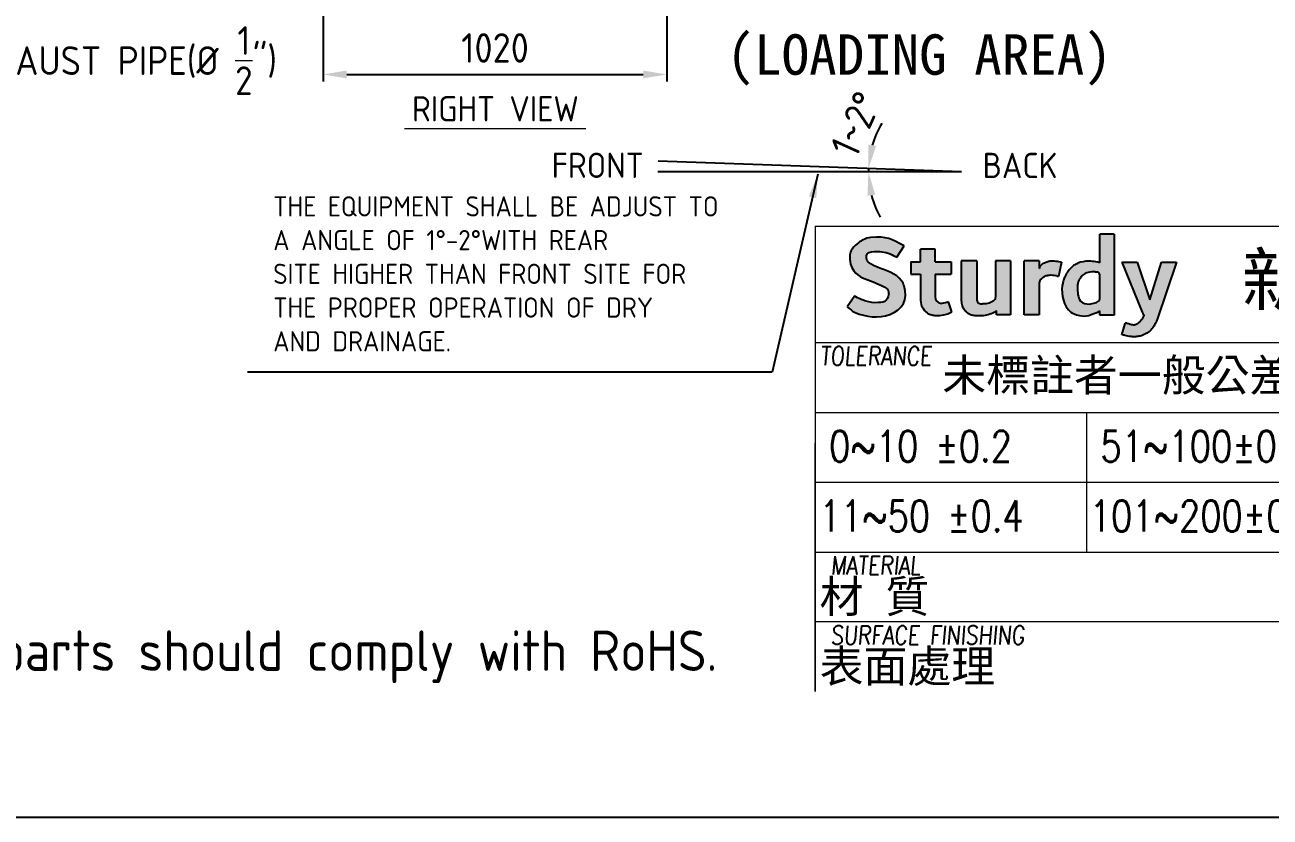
# Model space of a CAD drawing. Header units: millimetres. Extents: x -215875 to 13478, y -2277 to 9476.
# Drawn here: x 4828 to 8522, y 0 to 2349 of the extents above; entities that cross this region are included whole.
import ezdxf

# ---------------------------------------------------------------- set-up
doc = ezdxf.new("R2010")
doc.units = ezdxf.units.MM
doc.header["$MEASUREMENT"] = 0
doc.layers.get('0').update_dxf_attribs({"lineweight": 25})
doc.layers.add('D', color=3, linetype='Continuous', lineweight=13)
doc.layers.add('F', color=7, linetype='Continuous', lineweight=15)
doc.styles.get("Standard").update_dxf_attribs({"font": 'KAIU.TTF'})
doc.styles.add('STU25', font='isocp2.shx')
doc.styles.add('Text', font='romans.shx', dxfattribs={"width": 0.8, "oblique": 10})
doc.dimstyles.new('STU25', dxfattribs={"dimscale": 35, "dimtxt": 2.5, "dimasz": 2, "dimexe": 0.6, "dimexo": 1, "dimgap": 1, "dimtad": 1, "dimdsep": 46, "dimtxsty": 'STU25', "dimcen": 2, "dimazin": 2, "dimtfac": 1, "dimtmove": 0, "dimatfit": 3, "dimfxl": 0, "dimtolj": 1, "dimtzin": 0, "dimarcsym": 0})
doc.dimstyles.new('STU25$7', dxfattribs={"dimscale": 35, "dimtxt": 2.5, "dimasz": 2, "dimexe": 1.25, "dimexo": 0.625, "dimgap": 1, "dimtad": 0, "dimdec": 4, "dimdsep": 46, "dimtxsty": 'STU25', "dimcen": 2.5, "dimazin": 2, "dimtfac": 1, "dimtdec": 4, "dimtmove": 0, "dimatfit": 3, "dimfxl": 0, "dimtolj": 1, "dimtzin": 0, "dimarcsym": 0})

# ---------------------------------------------------------------- blocks, each defined once
blk = doc.blocks.new('*D10')
at = {"layer": 'D', "color": 0, "lineweight": -2}
for p, q in [((5712.425883780935, 2412.358979251578), (5712.425883780935, 2181.368176796597)), ((6732.425883780964, 2412.358979251578), (6732.425883780964, 2181.368176796597)), ((5782.425883780935, 2202.368176796597), (6662.425883780964, 2202.368176796597))]:
    blk.add_line(p, q, dxfattribs=at)
at = {"layer": 'D', "color": 0}
for points in [[(5782.425883780935, 2214.034843463264), (5782.425883780935, 2190.701510129931), (5712.425883780935, 2202.368176796597)], [(6662.425883780964, 2190.701510129931), (6662.425883780964, 2214.034843463264), (6732.425883780964, 2202.368176796597)]]:
    blk.add_solid(points, dxfattribs=at)
at = {"layer": 'Defpoints', "color": 0}
for p in [(5712.425883780935, 2447.358979251578), (6732.425883780964, 2447.358979251578), (6732.425883780964, 2202.368176796597)]:
    blk.add_point(p, dxfattribs=at)
at = {"layer": 'D', "color": 0, "insert": (6222.425883780949, 2281.118176796597), "char_height": 87.5, "attachment_point": 5, "style": 'STU25'}
blk.add_mtext('\\A1;1020', dxfattribs=at)
blk = doc.blocks.new('*D22')
at = {"layer": 'D', "color": 0, "lineweight": -2}
for start, end in [(148.8897409866868, 163.4448704933434), (178.0000000000001, 180), (194.5551295066566, 209.1102590133133)]:
    blk.add_arc((7606.422031730119, 1913.789366330059), 276.294986282784, start, end, dxfattribs=at)
at = {"layer": 'D', "color": 0}
for points in [[(7330.066519892188, 1994.39711618906), (7353.09462802048, 1990.635377166195), (7330.295356887737, 1923.431922292752)], [(7350.567061128367, 1845.831166897832), (7327.421698302725, 1842.875388808429), (7330.127045447335, 1913.789366330059)]]:
    blk.add_solid(points, dxfattribs=at)
at = {"layer": 'Defpoints', "color": 0}
for p in [(6705.970898864496, 1945.233812779442), (6705.422034010113, 1913.789366330059), (7330.145748406507, 1917.004131935053), (7606.422031730119, 1913.789366330059), (7606.422031730119, 1913.789366330059)]:
    blk.add_point(p, dxfattribs=at)
at = {"layer": 'D', "color": 0, "insert": (7293.378538645649, 2055.209907881287), "char_height": 87.5, "attachment_point": 5, "rotation": 65.68844884029491, "style": 'STU25'}
blk.add_mtext('1~2%%d', dxfattribs=at)
blk = doc.blocks.new('Sturdy')
h = blk.add_hatch(color=256)
h.dxf.hatch_style = 1
edge = h.paths.add_edge_path()
edge.add_spline(control_points=[(162.769549622105, 53.01128123631375), (162.9519776901209, 52.87446018530186), (163.1332971675354, 52.68884961605444), (163.3338905514659, 52.60288102294139), (164.0959453629241, 52.29638283350657), (165.0080421553398, 52.16321593627681), (165.829549622105, 52.47128123631374), (166.7753526473951, 52.82595737079755), (167.1584086113943, 53.52293247058783), (166.8495496221049, 54.51128123631375), (166.8095318324666, 54.63933816315668), (166.7484611360115, 54.76277790469221), (166.669549622105, 54.87128123631375), (166.2537156796656, 55.443052907168), (165.6069565117982, 55.57974509606838), (164.989549622105, 55.83128123631376), (164.7580318021685, 55.92560331110265), (164.5344290089411, 56.0381541498985), (164.329204839598, 56.16341884872789)], knot_values=[0, 0, 0, 0, 1, 1, 1, 2, 2, 2, 3, 3, 3, 4, 4, 4, 5, 5, 5, 5.87301799733209, 5.87301799733209, 5.87301799733209, 5.87301799733209], degree=3, periodic=0)
edge.add_ellipse((164.4853465309414, 56.41958241410055), major_axis=(-0.3, 0), ratio=1, start_angle=380.00244265329997, end_angle=418.63606191858844, ccw=False)
edge.add_spline(control_points=[(164.2034431192978, 56.31696435280678), (164.1633471366102, 56.42711143206431), (164.1292944602512, 56.54975026519101), (164.149549622105, 56.67128123631376), (164.1659895208355, 56.76992062869697), (164.2341016243014, 56.88145373700016), (164.329549622105, 56.91128123631374), (164.5784475488459, 56.98906183842028), (164.8490276496858, 56.98260827859285), (165.1095496221049, 56.97128123631374), (165.31331789597, 56.96242174614569), (165.5150561574113, 56.9127002251644), (165.7095496221049, 56.85128123631377), (165.8973836235282, 56.79196523586428), (166.0733678977406, 56.69937209849591), (166.2495496221049, 56.61128123631373), (166.2748478433863, 56.59863212567306), (166.2965918999245, 56.5769042710474), (166.31908568646, 56.56611511419946)], knot_values=[0.2359005168535291, 0.2359005168535291, 0.2359005168535291, 0.2359005168535291, 1, 1, 1, 2, 2, 2, 3, 3, 3, 4, 4, 4, 5, 5, 5, 6, 6, 6, 6], degree=3, periodic=0)
edge.add_line((166.31908568646, 56.56611511419946), (166.8495496221049, 57.39128123631374))
edge.add_spline(control_points=[(166.8495496221049, 57.39128123631374), (165.9083286863139, 57.86189170420928), (165.6761597083367, 58.07305524206255), (164.449549622105, 57.99128123631375), (164.2602331992447, 57.9786601414564), (164.0857156879594, 57.88174766265551), (163.9095496221049, 57.81128123631375), (163.883288335533, 57.80077672168498), (163.862876482644, 57.77611114399394), (163.8155627292076, 57.75331426535708), (163.7630962123929, 57.71546234686373), (163.6782614222226, 57.68854106974514), (163.6095496221049, 57.63128123631374), (163.4357209897033, 57.48642404264571), (163.2422239405848, 57.3380154322043), (163.1202246295193, 57.15320611005228), (163.0158950527261, 57.02394512854788), (162.9890218031203, 56.85419858011242), (162.9681408534644, 56.73128123631375)], knot_values=[0, 0, 0, 0, 1, 1, 1, 2, 2, 2, 3, 3, 3, 4, 4, 4, 5, 5, 5, 6, 6, 6, 6], degree=3, periodic=0)
edge.add_spline(control_points=[(162.9681408534644, 56.73128123631375), (162.969549622105, 56.51128123631374), (162.953330214765, 56.28491498420566), (163.0095496221049, 56.07128123631375), (163.0550747674656, 55.89828568394348), (163.1503218344336, 55.7401229178208), (163.2495496221049, 55.59128123631375), (163.5645582988322, 55.11876822122288), (164.1417089820917, 54.99422147631871), (164.6295496221049, 54.81128123631375), (164.6560330105403, 54.80134996565052), (164.6932876139046, 54.77565043908105), (164.7542471617484, 54.75081506773726), (164.9435683871683, 54.65046165386798), (165.176998552445, 54.56755677114374), (165.4095496221049, 54.45128123631376), (165.4989923412049, 54.40655987676375), (165.5855311821385, 54.34810336427348), (165.649549622105, 54.27128123631375), (165.6805613081965, 54.2340672130039), (165.7046709915198, 54.19190212968056), (165.725968791574, 54.15199367320686)], knot_values=[0, 0, 0, 0, 1, 1, 1, 2, 2, 2, 3, 3, 3, 4, 4, 4, 5, 5, 5, 6, 6, 6, 6.76593214535402, 6.76593214535402, 6.76593214535402, 6.76593214535402], degree=3, periodic=0)
edge.add_ellipse((165.4611669978588, 54.01099718372841), major_axis=(-0.3, 0), ratio=1, start_angle=529.0949849627519, end_angle=568.0335369524958, ccw=False)
edge.add_spline(control_points=[(165.7557496451438, 53.95424276611543), (165.6382127448481, 53.34417415241937), (165.4160770152383, 53.31128123631375), (164.749549622105, 53.31128123631375), (164.4631932008395, 53.31128123631375), (164.1795809593178, 53.39597605847395), (163.9095496221049, 53.49128123631375), (163.7238020680264, 53.55683919657676), (163.5457313464693, 53.64319037413156), (163.3979278851092, 53.73896169427884), (163.3708448833584, 53.75644887872259), (163.3335446553952, 53.77784904495957), (163.309549622105, 53.79128123631376)], knot_values=[0.03894220374349737, 0.03894220374349737, 0.03894220374349737, 0.03894220374349737, 1, 1, 1, 2, 2, 2, 3, 3, 3, 4, 4, 4, 4], degree=3, periodic=0)
edge.add_line((163.309549622105, 53.79128123631376), (162.769549622105, 53.01128123631375))
edge = h.paths.add_edge_path()
edge.add_spline(control_points=[(178.1819708640097, 54.54107308317477), (178.0995355734329, 53.89218803059521), (178.274207337412, 53.03116345275784), (178.8031119228212, 52.63448501370098), (178.924964292515, 52.54309573643062), (179.109506869217, 52.47229868826733), (179.415032551963, 52.38263354224404), (179.8807930761143, 52.29667955460521), (180.2572128904417, 52.41085690722863), (180.8760857561816, 52.72898698230361)], knot_values=[0.02173865321954273, 0.02173865321954273, 0.02173865321954273, 0.02173865321954273, 1, 1, 1, 2, 2, 2, 2.98076902973505, 2.98076902973505, 2.98076902973505, 2.98076902973505], degree=3, periodic=0)
edge.add_line((180.8760857561765, 52.72898698230098), (180.8760857561765, 52.41028930397647))
edge.add_line((180.8760857561765, 52.41028930397647), (181.8999889332376, 52.41028930397647))
edge.add_line((181.8999889332376, 52.41028930397647), (181.8999889332376, 58.21661922575082))
edge.add_line((181.8999889332376, 58.21661922575082), (180.8760857561765, 58.21661922575082))
edge.add_line((180.8760857561765, 58.21661922575082), (180.8760857561765, 56.17548781040411))
edge.add_spline(control_points=[(180.8760857561836, 56.17548781040242), (180.4794304709838, 56.26977626791268), (180.1950488274799, 56.28945075960211), (179.8820478119356, 56.27654350122916), (179.5693923450713, 56.23941651073787), (179.3869901915405, 56.18104782160804), (179.2266058127555, 56.09483312324097), (179.1273099658631, 56.0646126480998), (179.0323313297051, 56.00848890855188), (178.9589387472193, 55.9394135368006), (178.8941805862025, 55.88328979725269), (178.8466912681235, 55.83148326843924), (178.7473954212311, 55.73650463228122), (178.6410489816598, 55.64487247308305), (178.5849252421119, 55.53694220472168), (178.528801502564, 55.45491520076704), (178.4467744986094, 55.34698493240567), (178.4013178105085, 55.23919145273073), (178.3584601452287, 55.14490458911523), (178.3127453022636, 55.04776054781441), (178.2698876369839, 54.93918779577231), (178.244173037816, 54.83918657678618), (178.2230671416533, 54.73353750062156), (178.2090618590671, 54.66151033303537), (178.1819708640097, 54.54107308317477)], knot_values=[0.02834046581678492, 0.02834046581678492, 0.02834046581678492, 0.02834046581678492, 1, 1, 1, 2, 2, 2, 3, 3, 3, 4, 4, 4, 5, 5, 5, 6, 6, 6, 7, 7, 7, 7.27715033013704, 7.27715033013704, 7.27715033013704, 7.27715033013704], degree=3, periodic=0)
edge = h.paths.add_edge_path(flags=16)
edge.add_spline(control_points=[(179.2802999678197, 54.30548745175837), (179.2905667719098, 53.92988832568325), (179.3174328072387, 53.54621080979764), (179.5818850999433, 53.34787159026921), (179.6428112847902, 53.30217695163402), (179.8915941024976, 53.19636627410221), (180.1247234821582, 53.20931790630558), (180.2640382834293, 53.22055297092422), (180.4033530847003, 53.25166988649459), (180.535370833922, 53.29603698558129)], knot_values=[0.02173865321954273, 0.02173865321954273, 0.02173865321954273, 0.02173865321954273, 1, 1, 1, 2, 2, 2, 2.510468638331081, 2.510468638331081, 2.510468638331081, 2.510468638331081], degree=3, periodic=0)
edge.add_ellipse((180.4491002408313, 53.75609967497934), major_axis=(0.4680815029547748, 0), ratio=1, start_angle=280.6207186669896, end_angle=327.8549011278574)
edge.add_ellipse((180.6760857561768, 53.61346283524295), major_axis=(0.199999999999676, 0), ratio=1, start_angle=327.8549011278712, end_angle=360)
edge.add_line((180.8760857561765, 53.61346283524307), (180.8760857561765, 55.2964431068893))
edge.add_ellipse((180.6760857561765, 55.2964431068893), major_axis=(0.2, 0), ratio=1, start_angle=0, end_angle=83.46012925498297)
edge.add_ellipse((180.6760857561765, 55.2964431068893), major_axis=(0.2, 0), ratio=1, start_angle=83.46012925498297, end_angle=83.46216086982491)
edge.add_spline(control_points=[(180.698857628413, 55.49514248241636), (180.6216216135436, 55.50400433275421), (180.5342905949931, 55.51266712179655), (180.443672772652, 55.51537213141868), (180.2367532049059, 55.52048125654821), (180.0681520756313, 55.48982650577101), (179.9429785099578, 55.45406262986429), (179.776931943248, 55.40552594113373), (179.6951859411755, 55.32633450162598), (179.6205862296254, 55.25736013334843), (179.5567221655063, 55.18838694409975), (179.4979962872531, 55.11833497181106), (179.4595202361921, 55.05203777613672), (179.4097175578646, 54.99022423612827), (179.3747043513991, 54.93420310578346), (179.349325766355, 54.8583728333871), (179.3156060056002, 54.78163130891074), (179.2891665504875, 54.69713749516181), (179.2810272978915, 54.59016446104324), (179.274858581604, 54.51121196673672), (179.2703238551577, 54.43109846618488), (179.2745752425936, 54.36662707250316), (179.2794793700429, 54.33368753925343), (179.2797700159119, 54.31835682456538), (179.2802999678196, 54.30548745175837)], knot_values=[0.4855580314128294, 0.4855580314128294, 0.4855580314128294, 0.4855580314128294, 1, 1, 1, 2, 2, 2, 3, 3, 3, 4, 4, 4, 5, 5, 5, 6, 6, 6, 7, 7, 7, 7.27715033013704, 7.27715033013704, 7.27715033013704, 7.27715033013704], degree=3, periodic=0)
edge = h.paths.add_edge_path()
edge.add_spline(control_points=[(182.4520710659399, 51.01503124698098), (182.5266265126893, 50.99733756192008), (182.7461373036874, 50.94524271207703), (183.0751897274548, 50.86491616865285), (183.4467113880743, 50.86517229535879), (183.8010651616909, 50.90849926201754), (184.1559249892844, 51.0596117922315), (184.4848571342499, 51.27447903900425), (184.7260661248807, 51.56414852579107), (184.8674986324373, 51.85031396903019), (184.9452778661491, 52.03523206005183), (184.9778814920388, 52.11274632667796)], knot_values=[-3.109083238477552, -3.109083238477552, -3.109083238477552, -3.109083238477552, -2.879020987903759, -2.431719627847778, -2.099266368640748, -1.76963749229732, -1.367893450470945, -0.9540338097803585, -0.6020412206063401, -0.2523646195793335, 0, 0, 0, 0], degree=3, periodic=0)
edge.add_line((184.9778814920388, 52.11274632667796), (186.3760855907946, 56.20330681151876))
edge.add_line((186.3760855907946, 56.20330681151876), (185.2890279390558, 56.20330681151876))
edge.add_line((185.2890279390558, 56.20330681151876), (184.4577485583144, 53.50697753808833))
edge.add_line((184.4577485583144, 53.50697753808833), (183.5518671818654, 56.20330681151876))
edge.add_line((183.5518671818654, 56.20330681151876), (182.4541521021685, 56.20330681151876))
edge.add_line((182.4541521021685, 56.20330681151876), (183.9138913160261, 52.62031055932267))
edge.add_ellipse((184.7112172705599, 52.98125510231661), major_axis=(0.8752197671957788, 0), ratio=1, start_angle=204.3559695194114, end_angle=216.6719975374934)
edge.add_spline(control_points=[(184.0092318271164, 52.45854478284348), (184.0143127279299, 52.45286584974787), (184.0202762574563, 52.44016298532787), (184.0290927737014, 52.41443779888246), (184.0188823080912, 52.37560766327923), (184.0063150990379, 52.31671976441051), (183.9627172690058, 52.24575159255333), (183.920532259148, 52.16113918647468), (183.8519755739172, 52.09109766207979), (183.8020821747922, 52.01723703377646), (183.7428090926358, 51.95369699883268), (183.6814608843313, 51.88563216931988), (183.6055212804069, 51.83001147825731), (183.5271450350274, 51.76466945608975), (183.4414199578105, 51.72029010963915), (183.3342454239199, 51.70520750164658), (183.2181090164629, 51.71252675514656), (183.0976572026376, 51.72742179894745), (182.993551443729, 51.77044003189745), (182.8912318992066, 51.79958479737834), (182.8068555324124, 51.82141105566567), (182.7170416192886, 51.86230038982315), (182.6990961394395, 51.82478179406755), (182.6932205767554, 51.81249879582471)], knot_values=[0, 0, 0, 0, 0.02242999990949594, 0.04188524939734173, 0.08003878012463823, 0.1382883251801748, 0.2234360865283587, 0.3264420143206428, 0.4208088393175682, 0.5147371600612666, 0.5932366661115358, 0.6811982142792781, 0.7889168014221408, 0.8744017224736824, 0.9876740256639303, 1.072438049056976, 1.195650096609566, 1.336737760979672, 1.432573294893386, 1.534159323290303, 1.647882194302249, 1.723616032624068, 1.760485535225107, 1.760485535225107, 1.760485535225107, 1.760485535225107], degree=3, periodic=0)
edge.add_line((182.6932205767555, 51.81249879582474), (182.4520710659399, 51.01503124698098))
edge = h.paths.add_edge_path()
edge.add_line((167.3316188896045, 56.24788854481977), (167.3316188896045, 55.34243399936524))
edge.add_line((167.3316188896045, 55.34243399936524), (168.0276347951859, 55.34243399936524))
edge.add_line((168.0276347951859, 55.34243399936524), (168.0276347951859, 53.48788854481977))
edge.add_spline(control_points=[(168.0276347951859, 53.48788854481977), (168.059963541054, 53.23128709951147), (168.078748112834, 53.10605662097804), (168.1538863999541, 53.01839528600464), (168.2415477349275, 52.79924194857114), (168.3793012613143, 52.68027299396438), (168.5016047942772, 52.57717698042924), (168.559440240425, 52.53352255969794), (168.6526328381998, 52.50375572896593), (168.7184028454825, 52.47002752010301), (168.7841728527652, 52.44810418434211), (168.8988150346903, 52.42193109426449), (168.9679915910682, 52.40763033370659), (169.0556849341118, 52.39919828149086), (169.1804793069047, 52.39413905016142), (169.3859427432849, 52.3938343141824)], knot_values=[1, 1, 1, 1, 2, 2, 2, 3, 3, 3, 4, 4, 4, 5, 5, 5, 6, 6, 6, 6], degree=3, periodic=0)
edge.add_spline(control_points=[(169.3859427432849, 52.3938343141824), (169.8313063170141, 52.44170909724374), (169.9842063201601, 52.49774622726706), (170.2716188896046, 52.64788854481976)], knot_values=[0, 0, 0, 0, 1, 1, 1, 1], degree=3, periodic=0)
edge.add_line((170.2716188896046, 52.64788854481976), (170.0316188896046, 53.36788854481976))
edge.add_spline(control_points=[(170.0316188896046, 53.36788854481976), (169.8716188896045, 53.32788854481977), (169.7161239926683, 53.25963890932432), (169.5526525964835, 53.25078993103454), (169.5422328977428, 53.25041280151579), (169.5319932537818, 53.2510873602787), (169.5182737923628, 53.25333829257654)], knot_values=[0, 0, 0, 0, 1, 1, 1, 1.009941891203313, 1.009941891203313, 1.009941891203313, 1.009941891203313], degree=3, periodic=0)
edge.add_ellipse((169.568953795672, 53.74100881289949), major_axis=(-0.4902968479681218, 0), ratio=1, start_angle=359.55105924863886, end_angle=444.06696944522093, ccw=False)
edge.add_line((169.078671998507, 53.74485049172762), (169.078671998507, 55.34243399936524))
edge.add_line((169.078671998507, 55.34243399936524), (170.2116188896046, 55.34243399936524))
edge.add_line((170.2116188896046, 55.34243399936524), (170.2116188896046, 56.24788854481977))
edge.add_line((170.2116188896046, 56.24788854481977), (169.078671998507, 56.24788854481977))
edge.add_line((169.078671998507, 56.24788854481977), (169.078671998507, 57.14200555692006))
edge.add_line((169.078671998507, 57.14200555692006), (168.0276347951859, 57.14200555692006))
edge.add_line((168.0276347951859, 57.14200555692006), (168.0276347951859, 56.24788854481977))
edge.add_line((168.0276347951859, 56.24788854481977), (167.3316188896045, 56.24788854481977))
edge = h.paths.add_edge_path()
edge.add_line((170.9388749484317, 56.31907018913439), (170.9388749484317, 53.58350062779056))
edge.add_spline(control_points=[(170.9388749484317, 53.58350062779056), (170.9437168414744, 53.50918990721365), (170.9527789402183, 53.37010978262826), (170.9900433594942, 53.18080600249419), (171.0410413234185, 53.00920450160274), (171.1346070832179, 52.83779006334298), (171.304066932391, 52.63671771109574), (171.5488665429147, 52.46816239694535), (171.8435372531215, 52.40212656316911), (172.020442167546, 52.39131765797049), (172.1103611829734, 52.38582359854046)], knot_values=[0, 0, 0, 0, 0.2231676814392599, 0.4176811730130354, 0.5776706493376736, 0.7583461492249561, 0.9988735769402074, 1.362791665211252, 1.624277593596444, 1.894580682943416, 1.894580682943416, 1.894580682943416, 1.894580682943416], degree=3, periodic=0)
edge.add_spline(control_points=[(172.1103611829734, 52.38582359854046), (172.2814369279784, 52.38045308737289), (172.4800728200145, 52.38651520015598), (172.675402753885, 52.41907018913439), (172.9318651740813, 52.46181392583378), (173.2837217521537, 52.6027946543044), (173.4723905786112, 52.73930149564521)], knot_values=[0.1777489856660285, 0.1777489856660285, 0.1777489856660285, 0.1777489856660285, 1, 1, 1, 2, 2, 2, 2], degree=3, periodic=0)
edge.add_line((173.4723905786112, 52.73930149564521), (173.4723905786112, 52.44837883009803))
edge.add_line((173.4723905786112, 52.44837883009803), (174.475402753885, 52.44837883009803))
edge.add_line((174.475402753885, 52.44837883009803), (174.475402753885, 56.31907018913439))
edge.add_line((174.475402753885, 56.31907018913439), (173.395402753885, 56.31907018913439))
edge.add_line((173.395402753885, 56.31907018913439), (173.395402753885, 53.81291190542908))
edge.add_spline(control_points=[(173.395402753885, 53.81291190542908), (173.3967872155037, 53.75006306547083), (173.3989453340239, 53.65209339721352), (173.3427943935691, 53.50866120494922), (173.2715633674725, 53.45621469969241), (173.229066167028, 53.42492454751233)], knot_values=[0, 0, 0, 0, 0.1871780923136382, 0.2917758803692212, 0.4464755440633269, 0.4464755440633269, 0.4464755440633269, 0.4464755440633269], degree=3, periodic=0)
edge.add_spline(control_points=[(173.229066167028, 53.42492454751233), (173.0695265817064, 53.30083233500168), (172.876587217485, 53.21390421222577), (172.4702202991699, 53.23261294201718)], knot_values=[0.2054420648705284, 0.2054420648705284, 0.2054420648705284, 0.2054420648705284, 0.9898763514696447, 0.9898763514696447, 0.9898763514696447, 0.9898763514696447], degree=3, periodic=0)
edge.add_spline(control_points=[(172.4702202991699, 53.23261294201718), (172.4302058535932, 53.23368127280165), (172.3445709992323, 53.23596760589508), (172.2091691638939, 53.25471203596575), (172.1046990333451, 53.35259287196079), (172.0575761897168, 53.47199488259677), (172.0533375547475, 53.59767628609052), (172.0530827305974, 53.67955620108405), (172.0529395663261, 53.72555764309065)], knot_values=[-0.7722597310696322, -0.7722597310696322, -0.7722597310696322, -0.7722597310696322, -0.6515785105993845, -0.5139900339613458, -0.3749151083241687, -0.2459735406832752, -0.1381918577687039, 0, 0, 0, 0], degree=3, periodic=0)
edge.add_line((172.0529395663261, 53.72555764309065), (172.0529395663261, 56.31907018913439))
edge.add_line((172.0529395663261, 56.31907018913439), (170.9388749484317, 56.31907018913439))
edge = h.paths.add_edge_path()
edge.add_line((175.4513060863192, 56.31907018913439), (175.4513060863192, 52.44837883009803))
edge.add_line((175.4513060863192, 52.44837883009803), (176.5374868392778, 52.44837883009803))
edge.add_line((176.5374868392778, 52.44837883009803), (176.5374868392778, 54.73800088212051))
edge.add_ellipse((176.7374868392778, 54.73800088212051), major_axis=(-0.2, 0), ratio=1, start_angle=332.7984273957814, end_angle=360, ccw=False)
edge.add_spline(control_points=[(176.559606073891, 54.82942534988165), (176.5596069474268, 54.82942704954034), (176.5596078209643, 54.82942874919762), (176.5596086945036, 54.8294304488535)], knot_values=[0.04839774533424678, 0.04839774533424678, 0.04839774533424678, 0.04839774533424678, 0.0484034146382407, 0.0484034146382407, 0.0484034146382407, 0.0484034146382407], degree=3, periodic=0)
edge.add_spline(control_points=[(176.5596086945036, 54.8294304488535), (176.5883879887407, 54.88542666715971), (176.6544455516549, 55.00268929709382), (176.7946295977561, 55.1096216847946), (176.9241635660868, 55.19379792568112), (177.0659051519817, 55.27478387390723), (177.2604318763556, 55.29646232014426), (177.4776856633037, 55.29291183313336), (177.6675680049461, 55.27785006181486), (177.8185302021141, 55.23093183354709), (177.8930148923268, 55.19180590650588), (177.9242050883568, 55.17542206533276)], knot_values=[0.0484034146382407, 0.0484034146382407, 0.0484034146382407, 0.0484034146382407, 0.2351821539362137, 0.450423512507465, 0.5653163156257436, 0.7010372820222397, 0.9348621844244049, 1.137880266072645, 1.356155158750065, 1.502719202118647, 1.608306790793141, 1.608306790793141, 1.608306790793141, 1.608306790793141], degree=3, periodic=0)
edge.add_line((177.9242050883568, 55.17542206533276), (178.1312648975961, 56.21348539769362))
edge.add_spline(control_points=[(178.1312648975961, 56.21348539769362), (178.0619559088875, 56.23073433062731), (177.9220707925992, 56.26554754943537), (177.7118071347129, 56.29912894583104), (177.508803203956, 56.30126009194751), (177.2979664234141, 56.31360597989362), (177.0995905966566, 56.25259366208117), (176.9165370196745, 56.17883752944766), (176.7788634701555, 56.09976813524192), (176.6788220799801, 56.01047423245854), (176.592022405253, 55.90439474623471), (176.5579177336605, 55.812807033979), (176.5374868392778, 55.75794009673935)], knot_values=[-1.824251606222828, -1.824251606222828, -1.824251606222828, -1.824251606222828, -1.609943995014401, -1.391718313298907, -1.187989607894844, -1.00036412415383, -0.7631654648289785, -0.5753197470288383, -0.4068090786987725, -0.2908110285904876, -0.1742145322914033, 0, 0, 0, 0], degree=3, periodic=0)
edge.add_line((176.5374868392778, 55.75794009673935), (176.5374868392778, 56.31907018913439))
edge.add_line((176.5374868392778, 56.31907018913439), (175.4513060863192, 56.31907018913439))
for p, q in [((181.8999889332376, 58.21661922575082), (180.8760857561765, 58.21661922575082)), ((180.8760857561765, 56.17548781040411), (180.8760857561765, 58.21661922575082)), ((181.8999889332376, 58.21661922575082), (181.8999889332376, 52.41028930397647)), ((168.0276347951859, 56.24788854481977), (168.0276347951859, 57.14200555692006)), ((169.078671998507, 57.14200555692006), (168.0276347951859, 57.14200555692006)), ((169.078671998507, 56.24788854481977), (169.078671998507, 57.14200555692006)), ((167.3316188896045, 56.24788854481977), (167.3316188896045, 55.34243399936524)), ((167.3316188896045, 56.24788854481977), (168.0276347951859, 56.24788854481977)), ((169.078671998507, 56.24788854481977), (170.2116188896046, 56.24788854481977)), ((170.2116188896046, 56.24788854481977), (170.2116188896046, 55.34243399936524)), ((172.0529395663261, 56.31907018913439), (170.9388749484317, 56.31907018913439)), ((170.9388749484317, 56.31907018913439), (170.9388749484317, 53.58350062779056)), ((172.0529395663261, 56.31907018913439), (172.0529395663261, 53.72555764309065)), ((173.395402753885, 56.31907018913439), (173.395402753885, 53.81291190542908)), ((174.475402753885, 56.31907018913439), (173.395402753885, 56.31907018913439)), ((174.475402753885, 56.31907018913439), (174.475402753885, 52.44837883009803)), ((176.5374868392778, 56.31907018913439), (175.4513060863192, 56.31907018913439)), ((175.4513060863192, 52.44837883009803), (175.4513060863192, 56.31907018913439)), ((176.5374868392778, 56.31907018913439), (176.5374868392778, 55.75794009673935)), ((167.3316188896045, 55.34243399936524), (168.0276347951859, 55.34243399936524)), ((168.0276347951859, 55.34243399936524), (168.0276347951859, 53.48788854481977)), ((169.078671998507, 55.34243399936524), (169.078671998507, 53.74485049172603)), ((169.078671998507, 55.34243399936524), (170.2116188896046, 55.34243399936524)), ((178.1312648975961, 56.21348539769362), (177.9242050883568, 55.17542206533276)), ((182.4541521021685, 56.20330681151876), (183.5518671818654, 56.20330681151876)), ((182.4541521021685, 56.20330681151876), (183.9138913160261, 52.62031055932267)), ((183.5518671818654, 56.20330681151876), (184.4577485583144, 53.50697753808833)), ((184.4577485583144, 53.50697753808833), (185.2890279390558, 56.20330681151876)), ((186.3760855907946, 56.20330681151876), (184.9778814920388, 52.11274632667796)), ((185.2890279390558, 56.20330681151876), (186.3760855907946, 56.20330681151876)), ((176.5374868392778, 54.73800088212051), (176.5374868392778, 52.44837883009803)), ((180.8760857561765, 53.61346283524307), (180.8760857561765, 55.2964431068893)), ((173.4723905786112, 52.44837883009803), (173.4723905786112, 52.73930149564521)), ((180.8760857561765, 52.41028930397647), (180.8760857561765, 52.72898698230098)), ((174.475402753885, 52.44837883009803), (173.4723905786112, 52.44837883009803)), ((176.5374868392778, 52.44837883009803), (175.4513060863192, 52.44837883009803)), ((181.8999889332376, 52.41028930397647), (180.8760857561765, 52.41028930397647)), ((182.4520710659399, 51.01503124698098), (182.6932221065514, 51.81250385477173))]:
    blk.add_line(p, q)
at = {"color": 7, "linetype": 'Continuous', "lineweight": 25}
for p, q in [((166.31908568646, 56.56611511419946), (166.8495496221049, 57.39128123631374)), ((163.309549622105, 53.79128123631376), (162.769549622105, 53.01128123631375)), ((170.2716188896046, 52.64788854481976), (170.0316188896046, 53.36788854481976))]:
    blk.add_line(p, q, dxfattribs=at)
for centre, start, end in [((164.4853465309414, 56.41958241410055), 200.0024426533003, 238.6360619185897), ((165.4611669978588, 54.01099718372841), 349.0949849627509, 28.0335369524953)]:
    blk.add_arc(centre, 0.3, start, end, dxfattribs=at)
at = {"lineweight": 25}
for centre, radius, start, end in [((180.6760857561765, 55.2964431068893), 0.2, 0, 83.46216086982491), ((169.568953795672, 53.74100881289949), 0.4902968479681218, 179.5510592486389, 264.066969445221), ((180.6760857561768, 53.61346283524295), 0.199999999999676, 327.8549011278401, 3.460443493432306e-11), ((180.4491002408313, 53.75609967497934), 0.4680815029547748, 280.6207186669896, 327.8549011278574)]:
    blk.add_arc(centre, radius, start, end, dxfattribs=at)
for centre, radius, start, end in [((176.7374868392778, 54.73800088212051), 0.2, 152.7984273957814, 180), ((184.7112172705599, 52.98125510231661), 0.8752197671957788, 204.3559695194042, 216.6719975374934)]:
    blk.add_arc(centre, radius, start, end)
at = {"color": 7, "linetype": 'Continuous', "lineweight": 25}
for points, knots in [([(166.8495496221049, 57.39128123631374), (165.9083286863139, 57.86189170420928), (165.6761597083367, 58.07305524206255), (164.449549622105, 57.99128123631375), (164.2602331992447, 57.9786601414564), (164.0857156879594, 57.88174766265551), (163.9095496221049, 57.81128123631375), (163.883288335533, 57.80077672168498), (163.862876482644, 57.77611114399394), (163.8155627292076, 57.75331426535708), (163.7630962123929, 57.71546234686373), (163.6782614222226, 57.68854106974514), (163.6095496221049, 57.63128123631374), (163.4357209897033, 57.48642404264571), (163.2422239405848, 57.3380154322043), (163.1202246295193, 57.15320611005228), (163.0158950527261, 57.02394512854788), (162.9890218031203, 56.85419858011242), (162.9681408534644, 56.73128123631375)], [0, 0, 0, 0, 1, 1, 1, 2, 2, 2, 3, 3, 3, 4, 4, 4, 5, 5, 5, 6, 6, 6, 6]), ([(162.9681408534644, 56.73128123631375), (162.969549622105, 56.51128123631374), (162.953330214765, 56.28491498420566), (163.0095496221049, 56.07128123631375), (163.0550747674656, 55.89828568394348), (163.1503218344336, 55.7401229178208), (163.2495496221049, 55.59128123631375), (163.5645582988322, 55.11876822122288), (164.1417089820917, 54.99422147631871), (164.6295496221049, 54.81128123631375), (164.6560330105403, 54.80134996565052), (164.6932876139046, 54.77565043908105), (164.7542471617484, 54.75081506773726), (164.9435683871683, 54.65046165386798), (165.176998552445, 54.56755677114374), (165.4095496221049, 54.45128123631376), (165.4989923412049, 54.40655987676375), (165.5855311821385, 54.34810336427348), (165.649549622105, 54.27128123631375), (165.6805613081965, 54.2340672130039), (165.7046709915198, 54.19190212968056), (165.725968791574, 54.15199367320686)], [0, 0, 0, 0, 1, 1, 1, 2, 2, 2, 3, 3, 3, 4, 4, 4, 5, 5, 5, 6, 6, 6, 6.76593214535402, 6.76593214535402, 6.76593214535402, 6.76593214535402]), ([(164.2034431192978, 56.31696435280678), (164.1633471366102, 56.42711143206431), (164.1292944602512, 56.54975026519101), (164.149549622105, 56.67128123631376), (164.1659895208355, 56.76992062869697), (164.2341016243014, 56.88145373700016), (164.329549622105, 56.91128123631374), (164.5784475488459, 56.98906183842028), (164.8490276496858, 56.98260827859285), (165.1095496221049, 56.97128123631374), (165.31331789597, 56.96242174614569), (165.5150561574113, 56.9127002251644), (165.7095496221049, 56.85128123631377), (165.8973836235282, 56.79196523586428), (166.0733678977406, 56.69937209849591), (166.2495496221049, 56.61128123631373), (166.2748478433863, 56.59863212567306), (166.2965918999245, 56.5769042710474), (166.31908568646, 56.56611511419946)], [0.2359005168535291, 0.2359005168535291, 0.2359005168535291, 0.2359005168535291, 1, 1, 1, 2, 2, 2, 3, 3, 3, 4, 4, 4, 5, 5, 5, 6, 6, 6, 6]), ([(180.8760857561836, 56.17548781040242), (180.4794304709838, 56.26977626791268), (180.1950488274799, 56.28945075960211), (179.8820478119356, 56.27654350122916), (179.5693923450713, 56.23941651073787), (179.3869901915405, 56.18104782160804), (179.2266058127555, 56.09483312324097), (179.1273099658631, 56.0646126480998), (179.0323313297051, 56.00848890855188), (178.9589387472193, 55.9394135368006), (178.8941805862025, 55.88328979725269), (178.8466912681235, 55.83148326843924), (178.7473954212311, 55.73650463228122), (178.6410489816598, 55.64487247308305), (178.5849252421119, 55.53694220472168), (178.528801502564, 55.45491520076704), (178.4467744986094, 55.34698493240567), (178.4013178105085, 55.23919145273073), (178.3584601452287, 55.14490458911523), (178.3127453022636, 55.04776054781441), (178.2698876369839, 54.93918779577231), (178.244173037816, 54.83918657678618), (178.2230671416533, 54.73353750062156), (178.2090618590671, 54.66151033303537), (178.1819708640097, 54.54107308317477)], [0.02834046581678492, 0.02834046581678492, 0.02834046581678492, 0.02834046581678492, 1, 1, 1, 2, 2, 2, 3, 3, 3, 4, 4, 4, 5, 5, 5, 6, 6, 6, 7, 7, 7, 7.27715033013704, 7.27715033013704, 7.27715033013704, 7.27715033013704]), ([(162.769549622105, 53.01128123631375), (162.9519776901209, 52.87446018530186), (163.1332971675354, 52.68884961605444), (163.3338905514659, 52.60288102294139), (164.0959453629241, 52.29638283350657), (165.0080421553398, 52.16321593627681), (165.829549622105, 52.47128123631374), (166.7753526473951, 52.82595737079755), (167.1584086113943, 53.52293247058783), (166.8495496221049, 54.51128123631375), (166.8095318324666, 54.63933816315668), (166.7484611360115, 54.76277790469221), (166.669549622105, 54.87128123631375), (166.2537156796656, 55.443052907168), (165.6069565117982, 55.57974509606838), (164.989549622105, 55.83128123631376), (164.7580318021685, 55.92560331110265), (164.5344290089411, 56.0381541498985), (164.329204839598, 56.16341884872789)], [0, 0, 0, 0, 1, 1, 1, 2, 2, 2, 3, 3, 3, 4, 4, 4, 5, 5, 5, 5.87301799733209, 5.87301799733209, 5.87301799733209, 5.87301799733209]), ([(180.698857628413, 55.49514248241636), (180.6216216135436, 55.50400433275421), (180.5342905949931, 55.51266712179655), (180.443672772652, 55.51537213141868), (180.2367532049059, 55.52048125654821), (180.0681520756313, 55.48982650577101), (179.9429785099578, 55.45406262986429), (179.776931943248, 55.40552594113373), (179.6951859411755, 55.32633450162598), (179.6205862296254, 55.25736013334843), (179.5567221655063, 55.18838694409975), (179.4979962872531, 55.11833497181106), (179.4595202361921, 55.05203777613672), (179.4097175578646, 54.99022423612827), (179.3747043513991, 54.93420310578346), (179.349325766355, 54.8583728333871), (179.3156060056002, 54.78163130891074), (179.2891665504875, 54.69713749516181), (179.2810272978915, 54.59016446104324), (179.274858581604, 54.51121196673672), (179.2703238551577, 54.43109846618488), (179.2745752425936, 54.36662707250316), (179.2794793700429, 54.33368753925343), (179.2797700159119, 54.31835682456538), (179.2802999678196, 54.30548745175837)], [0.4855580314128294, 0.4855580314128294, 0.4855580314128294, 0.4855580314128294, 1, 1, 1, 2, 2, 2, 3, 3, 3, 4, 4, 4, 5, 5, 5, 6, 6, 6, 7, 7, 7, 7.27715033013704, 7.27715033013704, 7.27715033013704, 7.27715033013704]), ([(178.1819708640097, 54.54107308317477), (178.0995355734329, 53.89218803059521), (178.274207337412, 53.03116345275784), (178.8031119228212, 52.63448501370098), (178.924964292515, 52.54309573643062), (179.109506869217, 52.47229868826733), (179.415032551963, 52.38263354224404), (179.8807930761143, 52.29667955460521), (180.2572128904417, 52.41085690722863), (180.8760857561816, 52.72898698230361)], [0.02173865321954273, 0.02173865321954273, 0.02173865321954273, 0.02173865321954273, 1, 1, 1, 2, 2, 2, 2.98076902973505, 2.98076902973505, 2.98076902973505, 2.98076902973505]), ([(165.7557496451438, 53.95424276611543), (165.6382127448481, 53.34417415241937), (165.4160770152383, 53.31128123631375), (164.749549622105, 53.31128123631375), (164.4631932008395, 53.31128123631375), (164.1795809593178, 53.39597605847395), (163.9095496221049, 53.49128123631375), (163.7238020680264, 53.55683919657676), (163.5457313464693, 53.64319037413156), (163.3979278851092, 53.73896169427884), (163.3708448833584, 53.75644887872259), (163.3335446553952, 53.77784904495957), (163.309549622105, 53.79128123631376)], [0.03894220374349737, 0.03894220374349737, 0.03894220374349737, 0.03894220374349737, 1, 1, 1, 2, 2, 2, 3, 3, 3, 4, 4, 4, 4]), ([(179.2802999678197, 54.30548745175837), (179.2905667719098, 53.92988832568325), (179.3174328072387, 53.54621080979764), (179.5818850999433, 53.34787159026921), (179.6428112847902, 53.30217695163402), (179.8915941024976, 53.19636627410221), (180.1247234821582, 53.20931790630558), (180.2640382834293, 53.22055297092422), (180.4033530847003, 53.25166988649459), (180.535370833922, 53.29603698558129)], [0.02173865321954273, 0.02173865321954273, 0.02173865321954273, 0.02173865321954273, 1, 1, 1, 2, 2, 2, 2.510468638331081, 2.510468638331081, 2.510468638331081, 2.510468638331081]), ([(168.0276347951859, 53.48788854481977), (168.059963541054, 53.23128709951147), (168.078748112834, 53.10605662097804), (168.1538863999541, 53.01839528600464), (168.2415477349275, 52.79924194857114), (168.3793012613143, 52.68027299396438), (168.5016047942772, 52.57717698042924), (168.559440240425, 52.53352255969794), (168.6526328381998, 52.50375572896593), (168.7184028454825, 52.47002752010301), (168.7841728527652, 52.44810418434211), (168.8988150346903, 52.42193109426449), (168.9679915910682, 52.40763033370659), (169.0556849341118, 52.39919828149086), (169.1804793069047, 52.39413905016142), (169.3859427432849, 52.3938343141824)], [1, 1, 1, 1, 2, 2, 2, 3, 3, 3, 4, 4, 4, 5, 5, 5, 6, 6, 6, 6]), ([(170.0316188896046, 53.36788854481976), (169.8716188896045, 53.32788854481977), (169.7161239926683, 53.25963890932432), (169.5526525964835, 53.25078993103454), (169.5422328977428, 53.25041280151579), (169.5319932537818, 53.2510873602787), (169.5182737923628, 53.25333829257654)], [0, 0, 0, 0, 1, 1, 1, 1.009941891203313, 1.009941891203313, 1.009941891203313, 1.009941891203313]), ([(172.1103611829734, 52.38582359854046), (172.2814369279784, 52.38045308737289), (172.4800728200145, 52.38651520015598), (172.675402753885, 52.41907018913439), (172.9318651740813, 52.46181392583378), (173.2837217521537, 52.6027946543044), (173.4723905786112, 52.73930149564521)], [0.1777489856660285, 0.1777489856660285, 0.1777489856660285, 0.1777489856660285, 1, 1, 1, 2, 2, 2, 2])]:
    blk.add_open_spline(points, degree=3, knots=knots, dxfattribs=at)
for points in [[(176.5374868392778, 55.75794009673935), (176.6088083130933, 55.91688647333947), (176.6810566660933, 56.00840105380621), (176.7677546896934, 56.08546596367294), (176.9122513956935, 56.17216398727301), (177.0856474428936, 56.24441234027307), (177.3155596573518, 56.3027525290664), (177.5031849377925, 56.30302873299338), (177.7067279326385, 56.29433191433806), (177.9225884693612, 56.26229011591828), (178.1312648975961, 56.21348539769362)], [(170.9388749484317, 53.58350062779056), (170.958505463657, 53.361198003175), (170.9955559010929, 53.17024574869753), (171.0440064731245, 53.01776894848044), (171.1292224792272, 52.85845206750597), (171.2838339546472, 52.67420024213709), (171.5876245613508, 52.4738314764836), (171.8411095841209, 52.40964242777059), (172.1103611829734, 52.38582359854046)], [(172.0529395663261, 53.72555764309065), (172.0541663746521, 53.58737123096957), (172.0629357089565, 53.47994688574115), (172.1116274376815, 53.36055239918727), (172.2153686625021, 53.26792630559746), (172.349658434157, 53.23797891618806), (172.4702202991699, 53.23261294201718)], [(173.395402753885, 53.81291190542908), (173.3835664911358, 53.62610842278941), (173.3428110099563, 53.52977728545601), (173.229066167028, 53.42492454751233)], [(184.9778814920388, 52.11274632667796), (184.8780549232789, 51.88096505611228), (184.7145629191338, 51.57186298577557), (184.4876398059606, 51.302781801853), (184.1466021112974, 51.0683183867721), (183.7735921327596, 50.91911439535697), (183.4473573424187, 50.87193327953013), (183.1149321158657, 50.87625049026459), (182.6758770530626, 50.96174410718987), (182.4520710659399, 51.01503124698098)]]:
    blk.add_spline(points, degree=3)
blk.add_open_spline([(176.559606073891, 54.82942534988165), (176.5883861256563, 54.88542335986805), (176.6544440141697, 55.00268812430008), (176.7946295977561, 55.1096216847946), (176.9241635660868, 55.19379792568112), (177.0659051519817, 55.27478387390723), (177.2604318763556, 55.29646232014426), (177.4776856633037, 55.29291183313336), (177.6675680049461, 55.27785006181486), (177.8185302021141, 55.23093183354709), (177.8930148923268, 55.19180590650588), (177.9242050883568, 55.17542206533276)], degree=3, knots=[0.04839774533424678, 0.04839774533424678, 0.04839774533424678, 0.04839774533424678, 0.2351821539362137, 0.450423512507465, 0.5653163156257436, 0.7010372820222397, 0.9348621844244049, 1.137880266072645, 1.356155158750065, 1.502719202118647, 1.608306790793141, 1.608306790793141, 1.608306790793141, 1.608306790793141])
for points in [[(173.229066167028, 53.42492454751233), (173.0695265817064, 53.30083233500168), (172.876587217485, 53.21390421222577), (172.4702202991699, 53.23261294201718)], [(169.3859427432849, 52.3938343141824), (169.8313063170141, 52.44170909724374), (169.9842063201601, 52.49774622726706), (170.2716188896046, 52.64788854481976)]]:
    blk.add_open_spline(points, degree=3, dxfattribs=at)
at = {"start_tangent": (0.6795676550151303, -0.7595541397943368), "end_tangent": (-0.4780831529803315, -0.9994437713807696)}
blk.add_spline([(184.0092318271164, 52.45854478284348), (184.0203127282244, 52.439043025831), (184.0257303298181, 52.42035730064821), (184.0209388512062, 52.38250583251724), (184.0056283114203, 52.32630443688829), (183.9669413331585, 52.25045287806724), (183.9146175664701, 52.16172608053748), (183.8541583420391, 52.08927071606251), (183.7971183387927, 52.01464520120744), (183.745106616318, 51.95584934101858), (183.6840493768911, 51.89253072235368), (183.600378345084, 51.82468934521271), (183.5325369679429, 51.77267762273794), (183.4307749022315, 51.72292727950121), (183.3471038704243, 51.70935900407301), (183.2239556109626, 51.71332320054466), (183.0847838788125, 51.73649555492939), (182.9943287092912, 51.76815486426186), (182.8970894020558, 51.79755279435628), (182.7885431986302, 51.83147348292677), (182.7137145528924, 51.84314772996845), (182.6932205767554, 51.81249879582471)], degree=3, dxfattribs=at)

msp = doc.modelspace()

# ---------------------------------------------------------------- linework, layer by layer
at = {"linetype": 'Continuous'}
for q in [(6705.970898864496, 1945.233812779442), (6705.422034010113, 1913.789366330059)]:
    msp.add_line((7606.422031730119, 1913.789366330059), q, dxfattribs=at)
at = {"layer": 'D'}
msp.add_line((5953.378403613136, 2041.700071375899), (6491.473363948731, 2041.700071375899), dxfattribs=at)
at = {"layer": 'Defpoints', "color": 6}
msp.add_lwpolyline([(-1.036823960021138e-10, 9476), (-1.036823960021138e-10, 9.094947017729282e-13), (13477.9999999999, 9.094947017729282e-13), (13477.9999999999, 9476)], close=True, dxfattribs=at)
at = {"layer": 'F', "color": 7}
for p, q in [((7171.889477132716, 1752.110522867254), (13197.88947713272, 1752.110522867254)), ((7171.889477132718, 1752.110522867254), (13197.88947713272, 1752.110522867254)), ((7171.889477132716, 1407.110522867254), (13197.88947713272, 1407.110522867254)), ((7171.889477132716, 1200.110522867254), (10483.88947713272, 1200.110522867254)), ((7976.889477132716, 1200.110522867256), (7976.889477132716, 786.1105228672541)), ((7171.889477132716, 372.1105228672504), (7171.889477132716, 1108.110522867261)), ((7171.889477132716, 993.1105228672541), (13197.88947713272, 993.1105228672541)), ((7171.889477132716, 786.1105228672541), (13197.88947713272, 786.1105228672541)), ((13197.88947713272, 579.1105228672541), (7171.889477132716, 579.1105228672541))]:
    msp.add_line(p, q, dxfattribs=at)
at = {"layer": 'F'}
for p, q in [((7171.889477132716, 1752.110522867254), (7171.889477132716, 786.1105228672541)), ((7171.889477132716, 1108.110522867261), (7171.889477132716, 740.1105228672614)), ((7171.889477132716, 786.1105228672541), (7171.889477132716, 372.1105228672559))]:
    msp.add_line(p, q, dxfattribs=at)

# ---------------------------------------------------------------- block references
at = {"xscale": 41.4, "yscale": 41.4, "zscale": 41.4}
msp.add_blockref('Sturdy', (528.5368196589534, -681.4843902303646), dxfattribs=at)

# ---------------------------------------------------------------- texts
at = {"insert": (8438.061613709679, 1669.216987892019), "char_height": 149.5, "attachment_point": 1, "style": 'STU25'}
msp.add_mtext('{\\f標楷體|b0|i0|c136|p65;新駿實業股份有限公司}', dxfattribs=at)
at = {"layer": 'D', "color": 11, "attachment_point": 1, "style": 'STU25'}
for s, insert, char_height in [('\\A1;{\\C3;7 EXHAUST PIPE(%%c \\S1/2;")}', (4507.280343136722, 2345.494173485913), 85), ('Note{\\f標楷體|b0|i0|c136|p65;：}All parts should comply with RoHS.', (4029.892592393512, 553.4861040999536), 120)]:
    msp.add_mtext(s, dxfattribs=dict(at, insert=insert, char_height=char_height))
at = {"layer": 'D', "color": 11, "attachment_point": 1}
for s, insert, char_height in [('{\\C3;(LOADING AREA)}', (6909.469710978506, 2321.490807450291), 120), ('{\\Fisocp2.shx;RIGHT VIEW}', (5976.219570889678, 2138.201663202976), 75), ('{\\Fisocp2.shx|c136;\\C3;THE EQUIPMENT SHALL BE ADJUST TO \\PA ANGLE OF 1%%D-2%%DWITH REAR \\PSITE HIGHER THAN FRONT SITE FOR \\PTHE PROPER OPERATION OF DRY \\PAND DRAINAGE.}', (5564.365018282999, 1841.17257693957), 60)]:
    msp.add_mtext(s, dxfattribs=dict(at, insert=insert, char_height=char_height))
at = {"layer": 'D', "linetype": 'Continuous', "char_height": 75, "width": 218.181, "attachment_point": 1}
for s, insert in [('{\\Fisocp2.shx;FRONT}', (6390.478355039364, 1970.549760860629)), ('{\\Fisocp2.shx;BACK}', (7669.001925958892, 1970.099214414558))]:
    msp.add_mtext(s, dxfattribs=dict(at, insert=insert))
at = {"layer": 'F', "color": 1, "lineweight": 15, "style": 'Text', "oblique": 5, "width": 0.8}
for s, p in [('TOLERANCE', (7186.44161409269, 1339.988751638823)), ('MATERIAL', (7218.187313746324, 718.9887516388235)), ('SURFACE FINISHING', (7218.187313746324, 511.9887516388235))]:
    msp.add_text(s, height=55.2, dxfattribs=at).set_placement(p)
at = {"layer": 'F', "lineweight": -3}
for s, p in [('未標註者一般公差表', (7549.297752935685, 1262.710972022088)), ('材 質', (7185.456582616911, 606.7138292825921)), ('表面處理', (7185.456582616911, 399.7138292825939))]:
    msp.add_text(s, height=95.48420914690087, dxfattribs=at).set_placement(p)
at = {"layer": 'F', "lineweight": 20, "style": 'Text', "width": 0.8}
for s, p in [('0~10 ±0.2', (7213.557246010414, 1053.93351715167)), ('51~100±0.6', (8018.557246010414, 1053.933517151671)), ('11~50 ±0.4', (7185.36807560433, 846.9335171516695)), ('101~200±0.8', (7986.844508817199, 846.9335171516714))]:
    msp.add_text(s, height=92, dxfattribs=at).set_placement(p)

# ---------------------------------------------------------------- dimensions: what is measured, and where the dimension line sits
at = {"layer": 'D'}
dim = msp.add_linear_dim(base=(6732.425883780964, 2202.368176796597), p1=(5712.425883780935, 2447.358979251578), p2=(6732.425883780964, 2447.358979251578), dimstyle='STU25', dxfattribs=at)
dim.commit()
dim.dimension.update_dxf_attribs({"geometry": '*D10', "text_midpoint": (6222.425883780949, 2281.118176796597)})
dim = msp.add_angular_dim_2l(base=(7330.145748406507, 1917.004131935053), line1=((7606.422031730119, 1913.789366330059), (6705.422034010113, 1913.789366330059)), line2=((7606.422031730119, 1913.789366330059), (6705.970898864496, 1945.233812779442)), text='1~2%%d', dimstyle='STU25', override={"dimtmove": 2}, dxfattribs=at)
dim.commit()
dim.dimension.update_dxf_attribs({"geometry": '*D22', "text_midpoint": (7293.378538645649, 2055.209907881287), "dimtype": 162})

# ---------------------------------------------------------------- leaders
msp.add_leader([(7180.145889932608, 1906.417885295966), (7045.048702757043, 1319.331920943457), (5487.605831981355, 1319.33192094346)], dimstyle='STU25$7', override={"dimgap": 1, "dimtad": 0}, dxfattribs=at)

doc.saveas('drawing.dxf')
